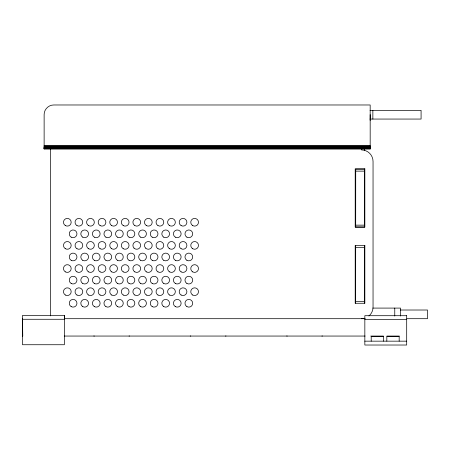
<?xml version="1.0" encoding="UTF-8"?>
<svg xmlns="http://www.w3.org/2000/svg" width="450" height="450" viewBox="0 0 450 450"><rect width="100%" height="100%" fill="white"/><g stroke="black" fill="none" stroke-linecap="round" stroke-linejoin="round"><path stroke-width="0.67" d="M370.176 114.621L370.176 148.922L44.128 148.922L44.128 114.621C44.021 109.468 48.617 104.867 53.769 104.979L370.176 104.979L370.17 120.426M64.356 315.416L64.356 344.734L22.5 344.734L22.5 315.416L64.356 315.416L64.356 318.319M355.652 303.261L355.68 245.396M355.725 169.2L355.691 227.07L364.371 227.076L364.404 169.211L355.725 169.206M364.404 169.211L364.399 171.141L355.725 171.135M364.331 303.266L364.359 245.402M364.416 150.407L364.416 149.012M370.164 148.956L370.164 147.026L44.128 147.026L44.128 148.922M370.046 110.379L421.082 110.379L421.082 119.059L370.046 119.059M44.128 145.603L370.176 145.603M44.128 146.098L370.176 146.098M44.128 146.576L370.176 146.576M44.128 147.448L370.176 147.448M44.128 147.825L370.176 147.825M44.128 148.157L370.176 148.157M44.128 148.438L370.176 148.438M44.128 148.663L370.176 148.663M44.128 148.826L370.176 148.826M355.68 247.326L364.359 247.331M355.652 301.331L364.331 301.337M372.836 308.087L400.545 308.087L400.545 316.041M400.393 310.016L427.5 310.016L427.5 318.696L406.952 318.696M64.429 318.696L365.214 318.696M22.5 319.275L64.356 319.275M364.838 319.562L406.693 319.562M22.759 336.054L22.5 318.308M64.249 336.054L365.13 336.054M370.755 336.054L383.411 336.054M386.921 336.054L399.364 336.054M364.838 341.162L406.693 341.162M364.371 227.076L364.371 225.146L355.691 225.146L355.691 227.081M399.173 341.162L399.173 336.341L386.826 336.341L386.826 341.162M394.762 308.087L394.762 316.041M383.546 341.162L383.546 336.341L371.205 336.341L371.205 341.162M372.859 110.379L372.859 119.059M361.468 148.562L361.468 149.923A11.571 11.571 0 0 1 373.044 161.494L373.044 307.119A11.571 11.571 0 0 1 368.91 315.99M50.445 148.416L50.411 315.894M22.567 318.696L22.567 336.054M94.326 336.054A1.929 1.929 0 0 1 93.825 335.987M129.544 335.987A1.929 1.929 0 0 1 129.043 336.054M190.766 336.054A1.929 1.929 0 0 1 190.266 335.987M225.984 335.987A1.929 1.929 0 0 1 225.484 336.054M364.466 318.302A11.571 11.571 0 0 1 361.468 318.696M287.207 336.054A1.929 1.929 0 0 1 286.712 335.987M322.425 335.987A1.929 1.929 0 0 1 321.93 336.054M364.843 168.823L355.202 168.823L355.202 227.076L364.843 227.076L364.843 168.823M364.843 245.396L355.202 245.396L355.202 303.266L364.843 303.266L364.843 245.396M406.693 315.703L364.838 315.703L364.838 345.021L406.693 345.021L406.693 315.703M192.696 225.596A3.859 3.859 0 0 0 198.484 222.255A3.859 3.859 0 0 0 192.696 218.914A3.859 3.859 0 0 0 192.696 225.596M181.125 225.596A3.859 3.859 0 0 0 186.907 222.255A3.859 3.859 0 0 0 181.125 218.914A3.859 3.859 0 0 0 181.125 225.596M169.549 225.596A3.859 3.859 0 0 0 175.337 222.255A3.859 3.859 0 0 0 169.549 218.914A3.859 3.859 0 0 0 169.549 225.596M157.978 225.596A3.859 3.859 0 0 0 163.761 222.255A3.859 3.859 0 0 0 157.978 218.914A3.859 3.859 0 0 0 157.978 225.596M146.402 225.596A3.859 3.859 0 0 0 152.19 222.255A3.859 3.859 0 0 0 146.402 218.914A3.859 3.859 0 0 0 146.402 225.596M134.831 225.596A3.859 3.859 0 0 0 140.619 222.255A3.859 3.859 0 0 0 134.831 218.914A3.859 3.859 0 0 0 134.831 225.596M123.255 225.596A3.859 3.859 0 0 0 129.043 222.255A3.859 3.859 0 0 0 123.255 218.914A3.859 3.859 0 0 0 123.255 225.596M111.684 225.596A3.859 3.859 0 0 0 117.472 222.255A3.859 3.859 0 0 0 111.684 218.914A3.859 3.859 0 0 0 111.684 225.596M100.114 225.596A3.859 3.859 0 0 0 105.896 222.255A3.859 3.859 0 0 0 100.114 218.914A3.859 3.859 0 0 0 100.114 225.596M88.538 225.596A3.859 3.859 0 0 0 94.326 222.255A3.859 3.859 0 0 0 88.538 218.914A3.859 3.859 0 0 0 88.538 225.596M76.967 225.596A3.859 3.859 0 0 0 82.749 222.255A3.859 3.859 0 0 0 76.967 218.914A3.859 3.859 0 0 0 76.967 225.596M65.391 225.596A3.859 3.859 0 0 0 71.179 222.255A3.859 3.859 0 0 0 65.391 218.914A3.859 3.859 0 0 0 65.391 225.596M71.179 237.167A3.859 3.859 0 0 0 76.967 233.826A3.859 3.859 0 0 0 71.179 230.484A3.859 3.859 0 0 0 71.179 237.167M82.749 237.167A3.859 3.859 0 0 0 88.538 233.826A3.859 3.859 0 0 0 82.749 230.484A3.859 3.859 0 0 0 82.749 237.167M94.326 237.167A3.859 3.859 0 0 0 100.114 233.826A3.859 3.859 0 0 0 94.326 230.484A3.859 3.859 0 0 0 94.326 237.167M105.896 237.167A3.859 3.859 0 0 0 111.684 233.826A3.859 3.859 0 0 0 105.896 230.484A3.859 3.859 0 0 0 105.896 237.167M117.472 237.167A3.859 3.859 0 0 0 123.255 233.826A3.859 3.859 0 0 0 117.472 230.484A3.859 3.859 0 0 0 117.472 237.167M129.043 237.167A3.859 3.859 0 0 0 134.831 233.826A3.859 3.859 0 0 0 129.043 230.484A3.859 3.859 0 0 0 129.043 237.167M140.619 237.167A3.859 3.859 0 0 0 146.402 233.826A3.859 3.859 0 0 0 140.619 230.484A3.859 3.859 0 0 0 140.619 237.167M152.19 237.167A3.859 3.859 0 0 0 157.978 233.826A3.859 3.859 0 0 0 152.19 230.484A3.859 3.859 0 0 0 152.19 237.167M163.761 237.167A3.859 3.859 0 0 0 169.549 233.826A3.859 3.859 0 0 0 163.761 230.484A3.859 3.859 0 0 0 163.761 237.167M175.337 237.167A3.859 3.859 0 0 0 181.125 233.826A3.859 3.859 0 0 0 175.337 230.484A3.859 3.859 0 0 0 175.337 237.167M186.907 237.167A3.859 3.859 0 0 0 192.696 233.826A3.859 3.859 0 0 0 186.907 230.484A3.859 3.859 0 0 0 186.907 237.167M192.696 248.737A3.859 3.859 0 0 0 198.484 245.396A3.859 3.859 0 0 0 192.696 242.061A3.859 3.859 0 0 0 192.696 248.737M181.125 248.737A3.859 3.859 0 0 0 186.907 245.396A3.859 3.859 0 0 0 181.125 242.061A3.859 3.859 0 0 0 181.125 248.737M169.549 248.737A3.859 3.859 0 0 0 175.337 245.396A3.859 3.859 0 0 0 169.549 242.061A3.859 3.859 0 0 0 169.549 248.737M157.978 248.737A3.859 3.859 0 0 0 163.761 245.396A3.859 3.859 0 0 0 157.978 242.061A3.859 3.859 0 0 0 157.978 248.737M145.603 248.124A3.859 3.859 0 0 0 152.061 246.398A3.859 3.859 0 0 0 147.336 241.672A3.859 3.859 0 0 0 145.603 248.124M134.032 248.124A3.859 3.859 0 0 0 140.484 246.398A3.859 3.859 0 0 0 135.759 241.672A3.859 3.859 0 0 0 134.032 248.124M123.255 248.737A3.859 3.859 0 0 0 129.043 245.396A3.859 3.859 0 0 0 123.255 242.061A3.859 3.859 0 0 0 123.255 248.737M111.684 248.737A3.859 3.859 0 0 0 117.472 245.396A3.859 3.859 0 0 0 111.684 242.061A3.859 3.859 0 0 0 111.684 248.737M100.114 248.737A3.859 3.859 0 0 0 105.896 245.396A3.859 3.859 0 0 0 100.114 242.061A3.859 3.859 0 0 0 100.114 248.737M88.538 248.737A3.859 3.859 0 0 0 94.326 245.396A3.859 3.859 0 0 0 88.538 242.061A3.859 3.859 0 0 0 88.538 248.737M76.967 248.737A3.859 3.859 0 0 0 82.749 245.396A3.859 3.859 0 0 0 76.967 242.061A3.859 3.859 0 0 0 76.967 248.737M65.391 248.737A3.859 3.859 0 0 0 71.179 245.396A3.859 3.859 0 0 0 65.391 242.061A3.859 3.859 0 0 0 65.391 248.737M71.179 260.314A3.859 3.859 0 0 0 76.967 256.972A3.859 3.859 0 0 0 71.179 253.631A3.859 3.859 0 0 0 71.179 260.314M82.749 260.314A3.859 3.859 0 0 0 88.538 256.972A3.859 3.859 0 0 0 82.749 253.631A3.859 3.859 0 0 0 82.749 260.314M94.326 260.314A3.859 3.859 0 0 0 100.114 256.972A3.859 3.859 0 0 0 94.326 253.631A3.859 3.859 0 0 0 94.326 260.314M105.896 260.314A3.859 3.859 0 0 0 111.684 256.972A3.859 3.859 0 0 0 105.896 253.631A3.859 3.859 0 0 0 105.896 260.314M117.472 260.314A3.859 3.859 0 0 0 123.255 256.972A3.859 3.859 0 0 0 117.472 253.631A3.859 3.859 0 0 0 117.472 260.314M129.043 260.314A3.859 3.859 0 0 0 134.831 256.972A3.859 3.859 0 0 0 129.043 253.631A3.859 3.859 0 0 0 129.043 260.314M140.619 260.314A3.859 3.859 0 0 0 146.402 256.972A3.859 3.859 0 0 0 140.619 253.631A3.859 3.859 0 0 0 140.619 260.314M152.19 260.314A3.859 3.859 0 0 0 157.978 256.972A3.859 3.859 0 0 0 152.19 253.631A3.859 3.859 0 0 0 152.19 260.314M163.761 260.314A3.859 3.859 0 0 0 169.549 256.972A3.859 3.859 0 0 0 163.761 253.631A3.859 3.859 0 0 0 163.761 260.314M175.337 260.314A3.859 3.859 0 0 0 181.125 256.972A3.859 3.859 0 0 0 175.337 253.631A3.859 3.859 0 0 0 175.337 260.314M186.907 260.314A3.859 3.859 0 0 0 192.696 256.972A3.859 3.859 0 0 0 186.907 253.631A3.859 3.859 0 0 0 186.907 260.314M192.696 271.884A3.859 3.859 0 0 0 198.484 268.543A3.859 3.859 0 0 0 192.696 265.202A3.859 3.859 0 0 0 192.696 271.884M181.125 271.884A3.859 3.859 0 0 0 186.907 268.543A3.859 3.859 0 0 0 181.125 265.202A3.859 3.859 0 0 0 181.125 271.884M169.549 271.884A3.859 3.859 0 0 0 175.337 268.543A3.859 3.859 0 0 0 169.549 265.202A3.859 3.859 0 0 0 169.549 271.884M157.978 271.884A3.859 3.859 0 0 0 163.761 268.543A3.859 3.859 0 0 0 157.978 265.202A3.859 3.859 0 0 0 157.978 271.884M146.402 271.884A3.859 3.859 0 0 0 152.19 268.543A3.859 3.859 0 0 0 146.402 265.202A3.859 3.859 0 0 0 146.402 271.884M134.831 271.884A3.859 3.859 0 0 0 140.619 268.543A3.859 3.859 0 0 0 134.831 265.202A3.859 3.859 0 0 0 134.831 271.884M123.255 271.884A3.859 3.859 0 0 0 129.043 268.543A3.859 3.859 0 0 0 123.255 265.202A3.859 3.859 0 0 0 123.255 271.884M111.684 271.884A3.859 3.859 0 0 0 117.472 268.543A3.859 3.859 0 0 0 111.684 265.202A3.859 3.859 0 0 0 111.684 271.884M100.114 271.884A3.859 3.859 0 0 0 105.896 268.543A3.859 3.859 0 0 0 100.114 265.202A3.859 3.859 0 0 0 100.114 271.884M88.538 271.884A3.859 3.859 0 0 0 94.326 268.543A3.859 3.859 0 0 0 88.538 265.202A3.859 3.859 0 0 0 88.538 271.884M76.967 271.884A3.859 3.859 0 0 0 82.749 268.543A3.859 3.859 0 0 0 76.967 265.202A3.859 3.859 0 0 0 76.967 271.884M65.391 271.884A3.859 3.859 0 0 0 71.179 268.543A3.859 3.859 0 0 0 65.391 265.202A3.859 3.859 0 0 0 65.391 271.884M71.179 283.461A3.859 3.859 0 0 0 76.967 280.119A3.859 3.859 0 0 0 71.179 276.778A3.859 3.859 0 0 0 71.179 283.461M82.749 283.461A3.859 3.859 0 0 0 88.538 280.119A3.859 3.859 0 0 0 82.749 276.778A3.859 3.859 0 0 0 82.749 283.461M94.326 283.461A3.859 3.859 0 0 0 100.114 280.119A3.859 3.859 0 0 0 94.326 276.778A3.859 3.859 0 0 0 94.326 283.461M105.896 283.461A3.859 3.859 0 0 0 111.684 280.119A3.859 3.859 0 0 0 105.896 276.778A3.859 3.859 0 0 0 105.896 283.461M117.472 283.461A3.859 3.859 0 0 0 123.255 280.119A3.859 3.859 0 0 0 117.472 276.778A3.859 3.859 0 0 0 117.472 283.461M129.043 283.461A3.859 3.859 0 0 0 134.831 280.119A3.859 3.859 0 0 0 129.043 276.778A3.859 3.859 0 0 0 129.043 283.461M140.619 283.461A3.859 3.859 0 0 0 146.402 280.119A3.859 3.859 0 0 0 140.619 276.778A3.859 3.859 0 0 0 140.619 283.461M152.19 283.461A3.859 3.859 0 0 0 157.978 280.119A3.859 3.859 0 0 0 152.19 276.778A3.859 3.859 0 0 0 152.19 283.461M163.761 283.461A3.859 3.859 0 0 0 169.549 280.119A3.859 3.859 0 0 0 163.761 276.778A3.859 3.859 0 0 0 163.761 283.461M175.337 283.461A3.859 3.859 0 0 0 181.125 280.119A3.859 3.859 0 0 0 175.337 276.778A3.859 3.859 0 0 0 175.337 283.461M186.907 283.461A3.859 3.859 0 0 0 192.696 280.119A3.859 3.859 0 0 0 186.907 276.778A3.859 3.859 0 0 0 186.907 283.461M192.696 295.031A3.859 3.859 0 0 0 198.484 291.69A3.859 3.859 0 0 0 192.696 288.349A3.859 3.859 0 0 0 192.696 295.031M181.125 295.031A3.859 3.859 0 0 0 186.907 291.69A3.859 3.859 0 0 0 181.125 288.349A3.859 3.859 0 0 0 181.125 295.031M169.549 295.031A3.859 3.859 0 0 0 175.337 291.69A3.859 3.859 0 0 0 169.549 288.349A3.859 3.859 0 0 0 169.549 295.031M157.978 295.031A3.859 3.859 0 0 0 163.761 291.69A3.859 3.859 0 0 0 157.978 288.349A3.859 3.859 0 0 0 157.978 295.031M146.402 295.031A3.859 3.859 0 0 0 152.19 291.69A3.859 3.859 0 0 0 146.402 288.349A3.859 3.859 0 0 0 146.402 295.031M134.831 295.031A3.859 3.859 0 0 0 140.619 291.69A3.859 3.859 0 0 0 134.831 288.349A3.859 3.859 0 0 0 134.831 295.031M123.255 295.031A3.859 3.859 0 0 0 129.043 291.69A3.859 3.859 0 0 0 123.255 288.349A3.859 3.859 0 0 0 123.255 295.031M111.684 295.031A3.859 3.859 0 0 0 117.472 291.69A3.859 3.859 0 0 0 111.684 288.349A3.859 3.859 0 0 0 111.684 295.031M100.114 295.031A3.859 3.859 0 0 0 105.896 291.69A3.859 3.859 0 0 0 100.114 288.349A3.859 3.859 0 0 0 100.114 295.031M88.538 295.031A3.859 3.859 0 0 0 94.326 291.69A3.859 3.859 0 0 0 88.538 288.349A3.859 3.859 0 0 0 88.538 295.031M76.967 295.031A3.859 3.859 0 0 0 82.749 291.69A3.859 3.859 0 0 0 76.967 288.349A3.859 3.859 0 0 0 76.967 295.031M65.391 295.031A3.859 3.859 0 0 0 71.179 291.69A3.859 3.859 0 0 0 65.391 288.349A3.859 3.859 0 0 0 65.391 295.031M71.179 306.608A3.859 3.859 0 0 0 76.967 303.266A3.859 3.859 0 0 0 71.179 299.925A3.859 3.859 0 0 0 71.179 306.608M82.749 306.608A3.859 3.859 0 0 0 88.538 303.266A3.859 3.859 0 0 0 82.749 299.925A3.859 3.859 0 0 0 82.749 306.608M94.326 306.608A3.859 3.859 0 0 0 100.114 303.266A3.859 3.859 0 0 0 94.326 299.925A3.859 3.859 0 0 0 94.326 306.608M105.896 306.608A3.859 3.859 0 0 0 111.684 303.266A3.859 3.859 0 0 0 105.896 299.925A3.859 3.859 0 0 0 105.896 306.608M117.472 306.608A3.859 3.859 0 0 0 123.255 303.266A3.859 3.859 0 0 0 117.472 299.925A3.859 3.859 0 0 0 117.472 306.608M129.043 306.608A3.859 3.859 0 0 0 134.831 303.266A3.859 3.859 0 0 0 129.043 299.925A3.859 3.859 0 0 0 129.043 306.608M140.619 306.608A3.859 3.859 0 0 0 146.402 303.266A3.859 3.859 0 0 0 140.619 299.925A3.859 3.859 0 0 0 140.619 306.608M152.19 306.608A3.859 3.859 0 0 0 157.978 303.266A3.859 3.859 0 0 0 152.19 299.925A3.859 3.859 0 0 0 152.19 306.608M163.761 306.608A3.859 3.859 0 0 0 169.549 303.266A3.859 3.859 0 0 0 163.761 299.925A3.859 3.859 0 0 0 163.761 306.608M175.337 306.608A3.859 3.859 0 0 0 181.125 303.266A3.859 3.859 0 0 0 175.337 299.925A3.859 3.859 0 0 0 175.337 306.608M186.907 306.608A3.859 3.859 0 0 0 192.696 303.266A3.859 3.859 0 0 0 186.907 299.925A3.859 3.859 0 0 0 186.907 306.608"/></g></svg>
